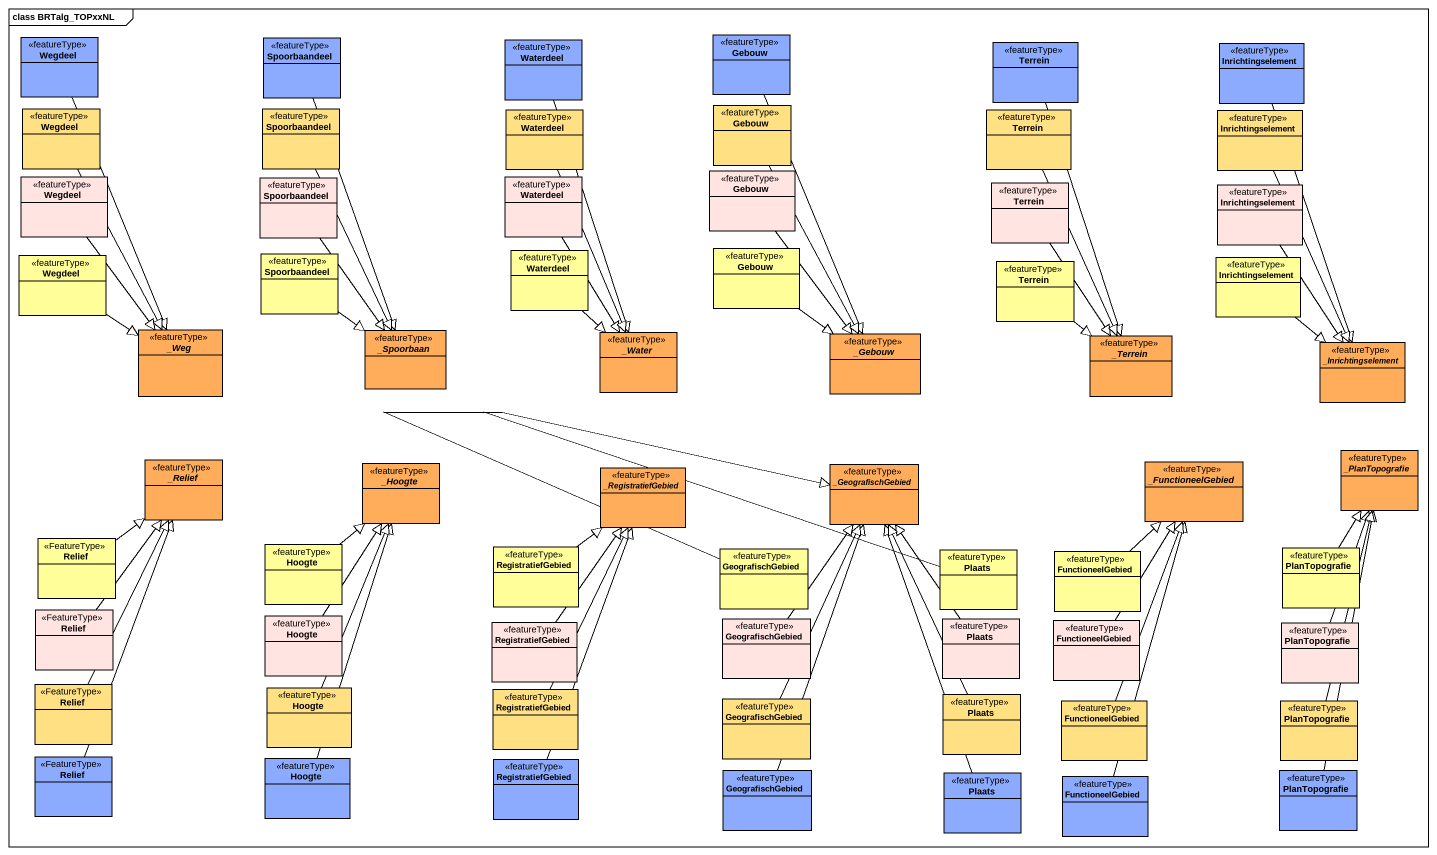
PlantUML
@startuml
mainframe class BRTalg_TOPxxNL
hide circle
hide empty members
class Wegdeel <<featureType>> #8CABFE
class Spoorbaandeel <<featureType>> #8CABFE
class Waterdeel <<featureType>> #8CABFE
class Gebouw <<featureType>> #8CABFE
class Terrein <<featureType>> #8CABFE
class Inrichtingselement <<featureType>> #8CABFE
class "Wegdeel" as Wegdeel_2 <<featureType>> #FFE083
class "Spoorbaandeel" as Spoorbaandeel_2 <<featureType>> #FFE083
class "Waterdeel" as Waterdeel_2 <<featureType>> #FFE083
class "Gebouw" as Gebouw_2 <<featureType>> #FFE083
class "Terrein" as Terrein_2 <<featureType>> #FFE083
class "Inrichtingselement" as Inrichtingselement_2 <<featureType>> #FFE083
class "Wegdeel" as Wegdeel_3 <<featureType>> #FFE4E1
class "Spoorbaandeel" as Spoorbaandeel_3 <<featureType>> #FFE4E1
class "Waterdeel" as Waterdeel_3 <<featureType>> #FFE4E1
class "Gebouw" as Gebouw_3 <<featureType>> #FFE4E1
class "Terrein" as Terrein_3 <<featureType>> #FFE4E1
class "Inrichtingselement" as Inrichtingselement_3 <<featureType>> #FFE4E1
class "Wegdeel" as Wegdeel_4 <<featureType>> #FFFE99
class "Spoorbaandeel" as Spoorbaandeel_4 <<featureType>> #FFFE99
class "Waterdeel" as Waterdeel_4 <<featureType>> #FFFE99
class "Gebouw" as Gebouw_4 <<featureType>> #FFFE99
class "Terrein" as Terrein_4 <<featureType>> #FFFE99
class "Inrichtingselement" as Inrichtingselement_4 <<featureType>> #FFFE99
abstract class "_Weg" as Weg <<featureType>> #FFAD5B
abstract class "_Spoorbaan" as Spoorbaan <<featureType>> #FFAD5B
abstract class "_Water" as Water <<featureType>> #FFAD5B
abstract class "_Gebouw" as Gebouw_5 <<featureType>> #FFAD5B
abstract class "_Terrein" as Terrein_5 <<featureType>> #FFAD5B
abstract class "_Inrichtingselement" as Inrichtingselement_5 <<featureType>> #FFAD5B
abstract class "_Relief" as Relief <<featureType>> #FFAD5B
abstract class "_Hoogte" as Hoogte <<featureType>> #FFAD5B
abstract class "_RegistratiefGebied" as RegistratiefGebied <<featureType>> #FFAD5B
abstract class "_GeografischGebied" as GeografischGebied <<featureType>> #FFAD5B
abstract class "_FunctioneelGebied" as FunctioneelGebied <<featureType>> #FFAD5B
abstract class "_PlanTopografie" as PlanTopografie <<featureType>> #FFAD5B
class "Relief" as Relief_2 <<FeatureType>> #FFFE99
class "Hoogte" as Hoogte_2 <<featureType>> #FFFE99
class "RegistratiefGebied" as RegistratiefGebied_2 <<featureType>> #FFFE99
class "GeografischGebied" as GeografischGebied_2 <<featureType>> #FFFE99
class Plaats <<featureType>> #FFFE99
class "FunctioneelGebied" as FunctioneelGebied_2 <<featureType>> #FFFE99
class "PlanTopografie" as PlanTopografie_2 <<featureType>> #FFFE99
class "Relief" as Relief_3 <<FeatureType>> #FFE4E1
class "Hoogte" as Hoogte_3 <<featureType>> #FFE4E1
class "RegistratiefGebied" as RegistratiefGebied_3 <<featureType>> #FFE4E1
class "GeografischGebied" as GeografischGebied_3 <<featureType>> #FFE4E1
class "Plaats" as Plaats_2 <<featureType>> #FFE4E1
class "FunctioneelGebied" as FunctioneelGebied_3 <<featureType>> #FFE4E1
class "PlanTopografie" as PlanTopografie_3 <<featureType>> #FFE4E1
class "Relief" as Relief_4 <<FeatureType>> #FFE083
class "Hoogte" as Hoogte_4 <<featureType>> #FFE083
class "RegistratiefGebied" as RegistratiefGebied_4 <<featureType>> #FFE083
class "GeografischGebied" as GeografischGebied_4 <<featureType>> #FFE083
class "Plaats" as Plaats_3 <<featureType>> #FFE083
class "FunctioneelGebied" as FunctioneelGebied_4 <<featureType>> #FFE083
class "PlanTopografie" as PlanTopografie_4 <<featureType>> #FFE083
class "Relief" as Relief_5 <<FeatureType>> #8CABFE
class "Hoogte" as Hoogte_5 <<featureType>> #8CABFE
class "RegistratiefGebied" as RegistratiefGebied_5 <<featureType>> #8CABFE
class "GeografischGebied" as GeografischGebied_5 <<featureType>> #8CABFE
class "Plaats" as Plaats_4 <<featureType>> #8CABFE
class "FunctioneelGebied" as FunctioneelGebied_5 <<featureType>> #8CABFE
class "PlanTopografie" as PlanTopografie_5 <<featureType>> #8CABFE
Wegdeel --|> Weg
Spoorbaandeel --|> Spoorbaan
Waterdeel --|> Water
Gebouw --|> Gebouw_5
Terrein --|> Terrein_5
Inrichtingselement --|> Inrichtingselement_5
Wegdeel_2 --|> Weg
Spoorbaandeel_2 --|> Spoorbaan
Waterdeel_2 --|> Water
Gebouw_2 --|> Gebouw_5
Terrein_2 --|> Terrein_5
Inrichtingselement_2 --|> Inrichtingselement_5
Wegdeel_3 --|> Weg
Spoorbaandeel_3 --|> Spoorbaan
Waterdeel_3 --|> Water
Gebouw_3 --|> Gebouw_5
Terrein_3 --|> Terrein_5
Inrichtingselement_3 --|> Inrichtingselement_5
Wegdeel_4 --|> Weg
Spoorbaandeel_4 --|> Spoorbaan
Waterdeel_4 --|> Water
Gebouw_4 --|> Gebouw_5
Terrein_4 --|> Terrein_5
Inrichtingselement_4 --|> Inrichtingselement_5
Relief_2 -up-|> Relief
Hoogte_2 -up-|> Hoogte
RegistratiefGebied_2 -up-|> RegistratiefGebied
GeografischGebied_2 -up-|> GeografischGebied
Plaats -up-|> GeografischGebied
FunctioneelGebied_2 -up-|> FunctioneelGebied
PlanTopografie_2 -up-|> PlanTopografie
Relief_3 -up-|> Relief
Hoogte_3 -up-|> Hoogte
RegistratiefGebied_3 -up-|> RegistratiefGebied
GeografischGebied_3 -up-|> GeografischGebied
Plaats_2 -up-|> GeografischGebied
FunctioneelGebied_3 -up-|> FunctioneelGebied
PlanTopografie_3 -up-|> PlanTopografie
Relief_4 -up-|> Relief
Hoogte_4 -up-|> Hoogte
RegistratiefGebied_4 -up-|> RegistratiefGebied
GeografischGebied_4 -up-|> GeografischGebied
Plaats_3 -up-|> GeografischGebied
FunctioneelGebied_4 -up-|> FunctioneelGebied
PlanTopografie_4 -up-|> PlanTopografie
Relief_5 -up-|> Relief
Hoogte_5 -up-|> Hoogte
RegistratiefGebied_5 -up-|> RegistratiefGebied
GeografischGebied_5 -up-|> GeografischGebied
Plaats_4 -up-|> GeografischGebied
FunctioneelGebied_5 -up-|> FunctioneelGebied
PlanTopografie_5 -up-|> PlanTopografie
@enduml
